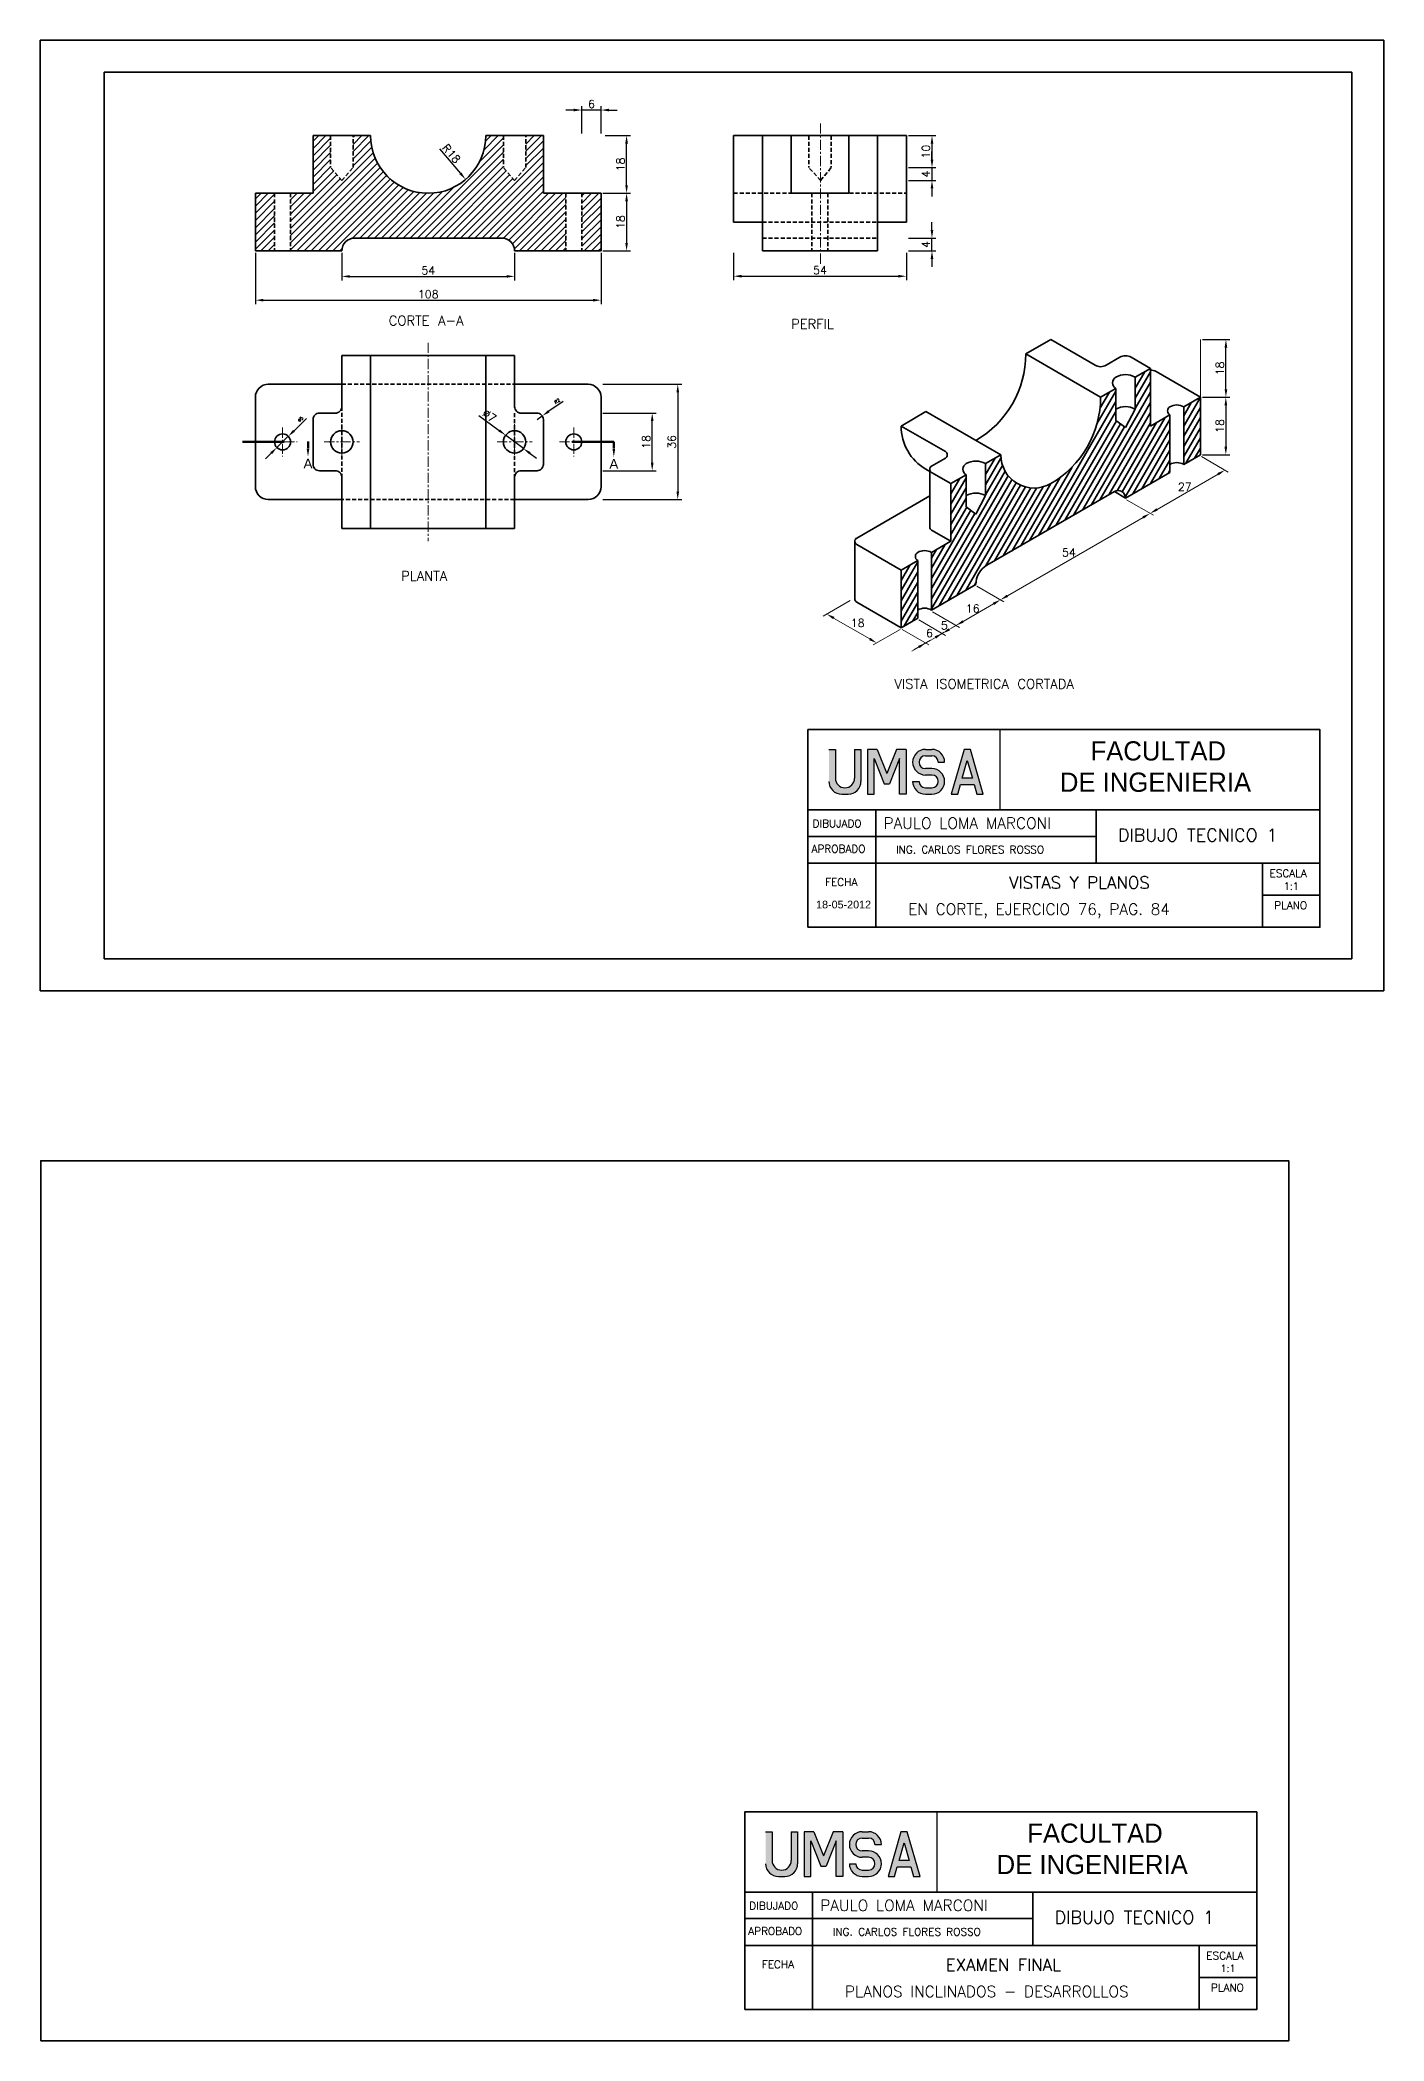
# Model space of a CAD drawing. Header units: millimetres. Extents: x -610 to 6844, y -355 to 774.
# Drawn here: x 3026 to 3446, y -324 to 301 of the extents above; entities that cross this region are included whole.
import ezdxf

# ---------------------------------------------------------------- set-up
doc = ezdxf.new("R2010")
doc.units = ezdxf.units.MM
doc.header["$LTSCALE"] = 0.1
doc.linetypes.add('CENTER', pattern=[50.8, 31.75, -6.35, 6.35, -6.35])
doc.linetypes.add('DASHED', pattern=[19.05, 12.7, -6.35])
for name, color, linetype, lineweight in [('A2', 2, 'Continuous', 30), ('COTAS', 2, 'Continuous', 9), ('COTAS @ 1', 2, 'Continuous', 9), ('EJES', 1, 'CENTER', 20), ('L2', 4, 'Continuous', 35), ('L3', 210, 'Continuous', 50), ('MARGEN', 5, 'Continuous', 35), ('SEG', 3, 'DASHED', 35), ('T1', 2, 'Continuous', 25), ('TEXT1', 2, 'Continuous', 20), ('TEXT2', 4, 'Continuous', 30)]:
    doc.layers.add(name, color=color, linetype=linetype, lineweight=lineweight)
doc.styles.add('ARIA', font='ARIALUNI.TTF')
doc.styles.add('SIMPLEX', font='simplex.shx')
doc.styles.get("Standard").update_dxf_attribs({"font": 'txt.shx', "height": 1})
doc.styles.add('TEXTO GRUESO', font='ARLRDBD.TTF')
doc.dimstyles.new('Anotativo', dxfattribs={"dimscale": 0, "dimtxt": 2.5, "dimasz": 2.5, "dimexe": 1.25, "dimexo": 0.625, "dimtad": 1, "dimtxsty": 'Standard', "dimcen": 2.5, "dimadec": 0, "dimazin": 0, "dimtfac": 1, "dimtmove": 0, "dimatfit": 3, "dimfxl": 0, "dimarcsym": 0})

# ---------------------------------------------------------------- blocks, each defined once
blk = doc.blocks.new('*D21')
at = {"layer": 'COTAS', "color": 0, "lineweight": -2, "transparency": 16777216}
for p, q in [((3120.24, 234.14), (3120.24, 225.54)), ((3174.24, 234.14), (3174.24, 225.54)), ((3122.74, 226.79), (3171.74, 226.79))]:
    blk.add_line(p, q, dxfattribs=at)
at = {"layer": 'COTAS', "color": 0, "transparency": 16777216}
for points in [[(3122.74, 227.21), (3122.74, 226.37), (3120.24, 226.79)], [(3171.74, 227.21), (3171.74, 226.37), (3174.24, 226.79)]]:
    blk.add_solid(points, dxfattribs=at)
at = {"layer": 'Defpoints', "color": 0, "transparency": 16777216}
for p in [(3120.24, 234.77), (3174.24, 234.77), (3174.24, 226.79)]:
    blk.add_point(p, dxfattribs=at)
at = {"layer": 'COTAS', "color": 0, "transparency": 16777216, "insert": (3147.24, 228.67), "char_height": 2.5, "attachment_point": 5}
blk.add_mtext('54', dxfattribs=at)
blk = doc.blocks.new('*D22')
at = {"layer": 'COTAS', "color": 0, "lineweight": -2, "transparency": 16777216}
for p, q in [((3093.24, 234.14), (3093.24, 218.11)), ((3201.24, 234.14), (3201.24, 218.11)), ((3095.74, 219.36), (3198.74, 219.36))]:
    blk.add_line(p, q, dxfattribs=at)
at = {"layer": 'COTAS', "color": 0, "transparency": 16777216}
for points in [[(3095.74, 219.78), (3095.74, 218.94), (3093.24, 219.36)], [(3198.74, 219.78), (3198.74, 218.94), (3201.24, 219.36)]]:
    blk.add_solid(points, dxfattribs=at)
at = {"layer": 'Defpoints', "color": 0, "transparency": 16777216}
for p in [(3093.24, 234.77), (3201.24, 234.77), (3201.24, 219.36)]:
    blk.add_point(p, dxfattribs=at)
at = {"layer": 'COTAS', "color": 0, "transparency": 16777216, "insert": (3147.24, 221.24), "char_height": 2.5, "attachment_point": 5}
blk.add_mtext('108', dxfattribs=at)
blk = doc.blocks.new('*D23')
at = {"layer": 'COTAS', "color": 0, "lineweight": -2, "transparency": 16777216}
for p, q in [((3201.86, 252.77), (3210.48, 252.77)), ((3209.23, 250.27), (3209.23, 237.27)), ((3201.86, 234.77), (3210.48, 234.77))]:
    blk.add_line(p, q, dxfattribs=at)
at = {"layer": 'COTAS', "color": 0, "transparency": 16777216}
for points in [[(3208.81, 250.27), (3209.65, 250.27), (3209.23, 252.77)], [(3208.81, 237.27), (3209.65, 237.27), (3209.23, 234.77)]]:
    blk.add_solid(points, dxfattribs=at)
at = {"layer": 'Defpoints', "color": 0, "transparency": 16777216}
for p in [(3201.24, 252.77), (3201.24, 234.77), (3209.23, 234.77)]:
    blk.add_point(p, dxfattribs=at)
at = {"layer": 'COTAS', "color": 0, "transparency": 16777216, "insert": (3207.35, 243.77), "char_height": 2.5, "attachment_point": 5, "rotation": 90}
blk.add_mtext('18', dxfattribs=at)
blk = doc.blocks.new('*D24')
at = {"layer": 'COTAS', "color": 0, "lineweight": -2, "transparency": 16777216}
for p, q in [((3202.49, 270.77), (3210.48, 270.77)), ((3209.23, 255.27), (3209.23, 268.27)), ((3201.86, 252.77), (3210.48, 252.77))]:
    blk.add_line(p, q, dxfattribs=at)
at = {"layer": 'COTAS', "color": 0, "transparency": 16777216}
for points in [[(3208.81, 268.27), (3209.65, 268.27), (3209.23, 270.77)], [(3208.81, 255.27), (3209.65, 255.27), (3209.23, 252.77)]]:
    blk.add_solid(points, dxfattribs=at)
at = {"layer": 'Defpoints', "color": 0, "transparency": 16777216}
for p in [(3201.86, 270.77), (3209.23, 270.77), (3201.24, 252.77)]:
    blk.add_point(p, dxfattribs=at)
at = {"layer": 'COTAS', "color": 0, "transparency": 16777216, "insert": (3207.35, 261.77), "char_height": 2.5, "attachment_point": 5, "rotation": 90}
blk.add_mtext('18', dxfattribs=at)
blk = doc.blocks.new('*D25')
at = {"layer": 'COTAS', "color": 0, "lineweight": -2, "transparency": 16777216}
for p, q in [((3163.07, 183.38), (3169.42, 178.66)), ((3177.05, 172.99), (3171.43, 177.16)), ((3179.05, 171.5), (3181.06, 170))]:
    blk.add_line(p, q, dxfattribs=at)
at = {"layer": 'COTAS', "color": 0, "transparency": 16777216}
for points in [[(3169.67, 178.99), (3169.18, 178.32), (3171.43, 177.16)], [(3179.3, 171.83), (3178.8, 171.16), (3177.05, 172.99)]]:
    blk.add_solid(points, dxfattribs=at)
at = {"layer": 'Defpoints', "color": 0, "transparency": 16777216}
for p in [(3171.43, 177.16), (3177.05, 172.99)]:
    blk.add_point(p, dxfattribs=at)
at = {"layer": 'COTAS', "color": 0, "transparency": 16777216, "insert": (3166.36, 183.27), "char_height": 2.5, "attachment_point": 5, "rotation": 323.36392}
blk.add_mtext('∅7', dxfattribs=at)
blk = doc.blocks.new('*D63')
at = {"layer": 'COTAS', "color": 0, "lineweight": -2, "transparency": 16777216}
for p, q in [((3109.17, 182.37), (3105.31, 178.58)), ((3099.95, 173.32), (3103.52, 176.83)), ((3098.17, 171.57), (3096.39, 169.82))]:
    blk.add_line(p, q, dxfattribs=at)
at = {"layer": 'COTAS', "color": 0, "transparency": 16777216}
for points in [[(3105.01, 178.88), (3105.6, 178.28), (3103.52, 176.83)], [(3097.88, 171.87), (3098.46, 171.28), (3099.95, 173.32)]]:
    blk.add_solid(points, dxfattribs=at)
at = {"layer": 'Defpoints', "color": 0, "transparency": 16777216}
for p in [(3103.52, 176.83), (3099.95, 173.32)]:
    blk.add_point(p, dxfattribs=at)
at = {"layer": 'COTAS', "color": 0, "transparency": 16777216, "insert": (3107.34, 182.16), "char_height": 1, "attachment_point": 5, "rotation": 44.47431}
blk.add_mtext('∅5', dxfattribs=at)
blk = doc.blocks.new('*D26')
at = {"layer": 'COTAS', "color": 0, "lineweight": -2, "transparency": 16777216}
for p, q in [((3201.86, 184.08), (3218.49, 184.08)), ((3217.24, 168.58), (3217.24, 181.58)), ((3201.86, 166.08), (3218.49, 166.08))]:
    blk.add_line(p, q, dxfattribs=at)
at = {"layer": 'COTAS', "color": 0, "transparency": 16777216}
for points in [[(3216.82, 181.58), (3217.66, 181.58), (3217.24, 184.08)], [(3216.82, 168.58), (3217.66, 168.58), (3217.24, 166.08)]]:
    blk.add_solid(points, dxfattribs=at)
at = {"layer": 'Defpoints', "color": 0, "transparency": 16777216}
for p in [(3201.24, 184.08), (3217.24, 184.08), (3201.24, 166.08)]:
    blk.add_point(p, dxfattribs=at)
at = {"layer": 'COTAS', "color": 0, "transparency": 16777216, "insert": (3215.36, 175.08), "char_height": 2.5, "attachment_point": 5, "rotation": 90}
blk.add_mtext('18', dxfattribs=at)
blk = doc.blocks.new('*D27')
at = {"layer": 'COTAS', "color": 0, "lineweight": -2, "transparency": 16777216}
blk.add_line((3150.79, 266.62), (3157.31, 258.99), dxfattribs=at)
at = {"layer": 'COTAS', "color": 0, "transparency": 16777216}
blk.add_solid([(3157.63, 259.26), (3157, 258.72), (3158.94, 257.09)], dxfattribs=at)
at = {"layer": 'Defpoints', "color": 0, "transparency": 16777216}
for p in [(3147.24, 270.77), (3158.94, 257.09)]:
    blk.add_point(p, dxfattribs=at)
at = {"layer": 'COTAS', "color": 0, "transparency": 16777216, "insert": (3154.51, 265.15), "char_height": 2.5, "attachment_point": 5, "rotation": 310.54372}
blk.add_mtext('R18', dxfattribs=at)
blk = doc.blocks.new('*D28')
at = {"layer": 'COTAS', "color": 0, "lineweight": -2, "transparency": 16777216}
for p, q in [((3297.3, 238.77), (3305.92, 238.77)), ((3304.67, 241.27), (3304.67, 243.77)), ((3304.67, 234.77), (3304.67, 238.77)), ((3297.3, 234.77), (3305.92, 234.77)), ((3304.67, 232.27), (3304.67, 229.77))]:
    blk.add_line(p, q, dxfattribs=at)
at = {"layer": 'COTAS', "color": 0, "transparency": 16777216}
for points in [[(3304.25, 241.27), (3305.09, 241.27), (3304.67, 238.77)], [(3304.25, 232.27), (3305.09, 232.27), (3304.67, 234.77)]]:
    blk.add_solid(points, dxfattribs=at)
at = {"layer": 'Defpoints', "color": 0, "transparency": 16777216}
for p in [(3296.67, 238.77), (3304.67, 238.77), (3296.67, 234.77)]:
    blk.add_point(p, dxfattribs=at)
at = {"layer": 'COTAS', "color": 0, "transparency": 16777216, "insert": (3302.79, 236.77), "char_height": 2.5, "attachment_point": 5, "rotation": 90}
blk.add_mtext('4', dxfattribs=at)
blk = doc.blocks.new('*D29')
at = {"layer": 'COTAS', "color": 0, "lineweight": -2, "transparency": 16777216}
for p, q in [((3201.86, 193.08), (3226.47, 193.08)), ((3225.22, 190.58), (3225.22, 159.58)), ((3201.86, 157.08), (3226.47, 157.08))]:
    blk.add_line(p, q, dxfattribs=at)
at = {"layer": 'COTAS', "color": 0, "transparency": 16777216}
for points in [[(3224.81, 190.58), (3225.64, 190.58), (3225.22, 193.08)], [(3224.81, 159.58), (3225.64, 159.58), (3225.22, 157.08)]]:
    blk.add_solid(points, dxfattribs=at)
at = {"layer": 'Defpoints', "color": 0, "transparency": 16777216}
for p in [(3201.24, 193.08), (3201.24, 157.08), (3225.22, 157.08)]:
    blk.add_point(p, dxfattribs=at)
at = {"layer": 'COTAS', "color": 0, "transparency": 16777216, "insert": (3223.35, 175.08), "char_height": 2.5, "attachment_point": 5, "rotation": 90}
blk.add_mtext('36', dxfattribs=at)
blk = doc.blocks.new('*D30')
at = {"layer": 'COTAS', "color": 0, "lineweight": -2, "transparency": 16777216}
for p, q in [((3242.67, 234.14), (3242.67, 225.6)), ((3296.67, 234.14), (3296.67, 225.6)), ((3245.17, 226.85), (3294.17, 226.85))]:
    blk.add_line(p, q, dxfattribs=at)
at = {"layer": 'COTAS', "color": 0, "transparency": 16777216}
for points in [[(3245.17, 227.27), (3245.17, 226.43), (3242.67, 226.85)], [(3294.17, 227.27), (3294.17, 226.43), (3296.67, 226.85)]]:
    blk.add_solid(points, dxfattribs=at)
at = {"layer": 'Defpoints', "color": 0, "transparency": 16777216}
for p in [(3242.67, 234.77), (3296.67, 234.77), (3296.67, 226.85)]:
    blk.add_point(p, dxfattribs=at)
at = {"layer": 'COTAS', "color": 0, "transparency": 16777216, "insert": (3269.67, 228.73), "char_height": 2.5, "attachment_point": 5}
blk.add_mtext('54', dxfattribs=at)
blk = doc.blocks.new('*D31')
at = {"layer": 'COTAS', "color": 0, "lineweight": -2, "transparency": 16777216}
for p, q in [((3297.3, 270.77), (3305.92, 270.77)), ((3304.67, 268.27), (3304.67, 263.27)), ((3297.3, 260.77), (3305.92, 260.77))]:
    blk.add_line(p, q, dxfattribs=at)
at = {"layer": 'COTAS', "color": 0, "transparency": 16777216}
for points in [[(3304.26, 268.27), (3305.09, 268.27), (3304.67, 270.77)], [(3304.26, 263.27), (3305.09, 263.27), (3304.67, 260.77)]]:
    blk.add_solid(points, dxfattribs=at)
at = {"layer": 'Defpoints', "color": 0, "transparency": 16777216}
for p in [(3296.67, 270.77), (3296.67, 260.77), (3304.67, 260.77)]:
    blk.add_point(p, dxfattribs=at)
at = {"layer": 'COTAS', "color": 0, "transparency": 16777216, "insert": (3302.8, 265.77), "char_height": 2.5, "attachment_point": 5, "rotation": 90}
blk.add_mtext('10', dxfattribs=at)
blk = doc.blocks.new('*D32')
at = {"layer": 'COTAS', "color": 0, "lineweight": -2, "transparency": 16777216}
for p, q in [((3304.67, 263.27), (3304.67, 265.77)), ((3297.3, 260.77), (3305.92, 260.77)), ((3297.3, 256.77), (3305.92, 256.77)), ((3304.67, 260.77), (3304.67, 256.77)), ((3304.67, 254.27), (3304.67, 251.77))]:
    blk.add_line(p, q, dxfattribs=at)
at = {"layer": 'COTAS', "color": 0, "transparency": 16777216}
for points in [[(3304.25, 263.27), (3305.09, 263.27), (3304.67, 260.77)], [(3304.25, 254.27), (3305.09, 254.27), (3304.67, 256.77)]]:
    blk.add_solid(points, dxfattribs=at)
at = {"layer": 'Defpoints', "color": 0, "transparency": 16777216}
for p in [(3296.67, 260.77), (3296.67, 256.77), (3304.67, 256.77)]:
    blk.add_point(p, dxfattribs=at)
at = {"layer": 'COTAS', "color": 0, "transparency": 16777216, "insert": (3302.8, 258.77), "char_height": 2.5, "attachment_point": 5, "rotation": 90}
blk.add_mtext('4', dxfattribs=at)
blk = doc.blocks.new('*D33')
at = {"layer": 'COTAS', "color": 0, "lineweight": -2, "transparency": 16777216}
for p, q in [((3192.74, 278.76), (3190.24, 278.76)), ((3195.24, 271.39), (3195.24, 280.01)), ((3201.24, 278.76), (3195.24, 278.76)), ((3201.24, 271.39), (3201.24, 280.01)), ((3203.74, 278.76), (3206.24, 278.76))]:
    blk.add_line(p, q, dxfattribs=at)
at = {"layer": 'COTAS', "color": 0, "transparency": 16777216}
for points in [[(3192.74, 279.18), (3192.74, 278.35), (3195.24, 278.76)], [(3203.74, 279.18), (3203.74, 278.35), (3201.24, 278.76)]]:
    blk.add_solid(points, dxfattribs=at)
at = {"layer": 'Defpoints', "color": 0, "transparency": 16777216}
for p in [(3195.24, 278.76), (3195.24, 270.77), (3201.24, 270.77)]:
    blk.add_point(p, dxfattribs=at)
at = {"layer": 'COTAS', "color": 0, "transparency": 16777216, "insert": (3198.24, 280.64), "char_height": 2.5, "attachment_point": 5}
blk.add_mtext('6', dxfattribs=at)
blk = doc.blocks.new('*D77')
at = {"layer": 'COTAS', "color": 0, "lineweight": -2, "transparency": 16777216}
for p, q in [((3189.38, 187.74), (3184.93, 184.65)), ((3181.24, 182.08), (3182.88, 183.22))]:
    blk.add_line(p, q, dxfattribs=at)
at = {"layer": 'COTAS', "color": 0, "transparency": 16777216}
blk.add_solid([(3184.69, 184.99), (3185.17, 184.31), (3182.88, 183.22)], dxfattribs=at)
at = {"layer": 'Defpoints', "color": 0, "transparency": 16777216}
for p in [(3181.24, 182.08), (3182.88, 183.22)]:
    blk.add_point(p, dxfattribs=at)
at = {"layer": 'COTAS', "color": 0, "transparency": 16777216, "insert": (3187.54, 187.83), "char_height": 1, "attachment_point": 5, "rotation": 34.85294}
blk.add_mtext('R2', dxfattribs=at)
blk = doc.blocks.new('*D34')
at = {"layer": 'COTAS', "color": 0, "lineweight": -2, "transparency": 16777216}
for p, q in [((3389.16, 189.05), (3397.75, 189.05)), ((3396.5, 186.55), (3396.5, 173.55)), ((3389.16, 171.05), (3397.75, 171.05))]:
    blk.add_line(p, q, dxfattribs=at)
at = {"layer": 'COTAS', "color": 0, "transparency": 16777216}
for points in [[(3396.08, 186.55), (3396.91, 186.55), (3396.5, 189.05)], [(3396.08, 173.55), (3396.91, 173.55), (3396.5, 171.05)]]:
    blk.add_solid(points, dxfattribs=at)
at = {"layer": 'Defpoints', "color": 0, "transparency": 16777216}
for p in [(3388.53, 189.05), (3388.53, 171.05), (3396.5, 171.05)]:
    blk.add_point(p, dxfattribs=at)
at = {"layer": 'COTAS', "color": 0, "transparency": 16777216, "insert": (3394.62, 180.05), "char_height": 2.5, "attachment_point": 5, "rotation": 90}
blk.add_mtext('18', dxfattribs=at)
blk = doc.blocks.new('*D35')
at = {"layer": 'COTAS', "color": 0, "lineweight": -2, "transparency": 16777216}
for p, q in [((3389.16, 207.05), (3397.78, 207.05)), ((3396.53, 191.55), (3396.53, 204.55)), ((3389.16, 189.05), (3397.78, 189.05))]:
    blk.add_line(p, q, dxfattribs=at)
at = {"layer": 'COTAS', "color": 0, "transparency": 16777216}
for points in [[(3396.11, 204.55), (3396.95, 204.55), (3396.53, 207.05)], [(3396.11, 191.55), (3396.95, 191.55), (3396.53, 189.05)]]:
    blk.add_solid(points, dxfattribs=at)
at = {"layer": 'Defpoints', "color": 0, "transparency": 16777216}
for p in [(3388.53, 207.05), (3396.53, 207.05), (3388.53, 189.05)]:
    blk.add_point(p, dxfattribs=at)
at = {"layer": 'COTAS', "color": 0, "transparency": 16777216, "insert": (3394.65, 198.05), "char_height": 2.5, "attachment_point": 5, "rotation": 90}
blk.add_mtext('18', dxfattribs=at)

msp = doc.modelspace()

# ---------------------------------------------------------------- hatches: boundary and pattern name
at = {"layer": 'L2'}
h = msp.add_hatch(dxfattribs=at)
h.set_pattern_fill('ANSI31', color=256, scale=0.5, style=0)
h.paths.add_polyline_path([(3190.239, 252.766), (3183.239, 252.766), (3183.239, 270.766), (3177.739, 270.766), (3177.739, 260.766), (3174.239, 256.766), (3170.739, 260.766), (3170.739, 270.766), (3165.239, 270.766, -1), (3129.239, 270.766), (3123.739, 270.766), (3123.739, 260.766), (3120.239, 256.766), (3116.739, 260.766), (3116.739, 270.766), (3111.239, 270.766), (3111.239, 252.766), (3104.239, 252.766), (3104.239, 234.766), (3120.239, 234.766, -0.4142136), (3124.239, 238.766), (3170.239, 238.766, -0.4142136), (3174.239, 234.766), (3190.239, 234.766)])
h.paths.add_polyline_path([(3201.239, 252.766), (3195.239, 252.766), (3195.239, 234.766), (3201.239, 234.766)])
h.paths.add_polyline_path([(3099.239, 252.766), (3093.239, 252.766), (3093.239, 234.766), (3099.239, 234.766)])
h = msp.add_hatch(dxfattribs=at)
h.set_pattern_fill('ANSI31', color=256, scale=0.5, angle=15, style=0)
h.paths.add_polyline_path([(3361.687, 159.549, -0.5773503), (3365.151, 157.549), (3379.007, 165.549), (3379.007, 183.549), (3372.945, 180.049), (3372.945, 198.049), (3368.182, 195.299), (3368.182, 185.299), (3365.151, 179.549), (3362.12, 181.799), (3362.12, 191.799), (3357.356, 189.049, -0.2679492), (3341.768, 162.049, -0.5773503), (3326.18, 171.049), (3321.416, 168.299), (3321.416, 158.299), (3318.385, 152.549), (3315.354, 154.799), (3315.354, 164.799), (3310.591, 162.049), (3310.591, 144.049), (3304.529, 140.549), (3304.529, 122.549), (3318.385, 130.549, -0.2679492), (3321.849, 136.549)])
h.paths.add_polyline_path([(3388.533, 189.049), (3383.337, 186.049), (3383.337, 168.049), (3388.533, 171.049)])
h.paths.add_polyline_path([(3300.199, 138.049), (3295.003, 135.049), (3295.003, 117.049), (3300.199, 120.049)])
at = {"layer": 'TEXT2'}
h = msp.add_hatch(color=256, dxfattribs=at)
edge = h.paths.add_edge_path()
edge.add_arc((3277.47, 70.022), 3, 180, 360)
edge.add_line((3280.47, 70.022), (3280.47, 79.022))
edge.add_line((3280.47, 79.022), (3282.47, 79.022))
edge.add_line((3282.47, 79.022), (3282.47, 69.022))
edge.add_arc((3278.47, 69.022), 4, 270, 360, ccw=False)
edge.add_line((3278.47, 65.022), (3276.47, 65.022))
edge.add_arc((3276.47, 69.022), 4, 180, 270, ccw=False)
edge.add_line((3272.47, 69.022), (3272.47, 79.022))
edge.add_line((3272.47, 79.022), (3274.47, 79.022))
edge.add_line((3274.47, 79.022), (3274.47, 70.022))
for points in [[(3289.694, 68.28), (3291.408, 68.28), (3294.551, 76.137), (3294.551, 65.022), (3296.551, 65.022), (3296.551, 79.022), (3293.551, 79.022), (3290.551, 71.522), (3287.551, 79.022), (3284.551, 79.022), (3284.551, 65.022), (3286.551, 65.022), (3286.551, 76.137)], [(3269.917, -269.841), (3271.631, -269.841), (3274.774, -261.983), (3274.774, -273.098), (3276.774, -273.098), (3276.774, -259.098), (3273.774, -259.098), (3270.774, -266.598), (3267.774, -259.098), (3264.774, -259.098), (3264.774, -273.098), (3266.774, -273.098), (3266.774, -261.983)]]:
    msp.add_hatch(color=256, dxfattribs=at).paths.add_polyline_path(points)
h = msp.add_hatch(color=256, dxfattribs=at)
edge = h.paths.add_edge_path()
edge.add_line((3302.633, 79.022), (3304.633, 79.022))
edge.add_arc((3304.633, 75.022), 4, 0, 90, ccw=False)
edge.add_line((3308.633, 75.022), (3306.633, 75.022))
edge.add_arc((3304.633, 75.022), 2, 0, 90)
edge.add_line((3304.633, 77.022), (3302.633, 77.022))
edge.add_arc((3302.633, 75.022), 2, 90, 270)
edge.add_line((3302.633, 73.022), (3304.633, 73.022))
edge.add_arc((3304.633, 69.022), 4, -90, 90, ccw=False)
edge.add_line((3304.633, 65.022), (3302.633, 65.022))
edge.add_arc((3302.633, 69.022), 4, 180, 270, ccw=False)
edge.add_line((3298.633, 69.022), (3300.633, 69.022))
edge.add_arc((3302.633, 69.022), 2, 180, 270)
edge.add_line((3302.633, 67.022), (3304.633, 67.022))
edge.add_arc((3304.633, 69.022), 2, 270, 450)
edge.add_line((3304.633, 71.022), (3302.633, 71.022))
edge.add_arc((3302.633, 75.022), 4, 90, 270, ccw=False)
h = msp.add_hatch(color=256, dxfattribs=at)
h.paths.add_polyline_path([(3317.285, 70.022), (3314.143, 70.022), (3315.714, 75.522)], flags=16)
h.paths.add_polyline_path([(3313.571, 68.022), (3317.857, 68.022), (3318.714, 65.022), (3320.714, 65.022), (3316.714, 79.022), (3314.714, 79.022), (3310.714, 65.022), (3312.714, 65.022)])
h = msp.add_hatch(color=256, dxfattribs=at)
edge = h.paths.add_edge_path()
edge.add_arc((3257.693, -268.098), 3, 180, 360)
edge.add_line((3260.693, -268.098), (3260.693, -259.098))
edge.add_line((3260.693, -259.098), (3262.693, -259.098))
edge.add_line((3262.693, -259.098), (3262.693, -269.098))
edge.add_arc((3258.693, -269.098), 4, 270, 360, ccw=False)
edge.add_line((3258.693, -273.098), (3256.693, -273.098))
edge.add_arc((3256.693, -269.098), 4, 180, 270, ccw=False)
edge.add_line((3252.693, -269.098), (3252.693, -259.098))
edge.add_line((3252.693, -259.098), (3254.693, -259.098))
edge.add_line((3254.693, -259.098), (3254.693, -268.098))
h = msp.add_hatch(color=256, dxfattribs=at)
edge = h.paths.add_edge_path()
edge.add_line((3282.856, -259.098), (3284.856, -259.098))
edge.add_arc((3284.856, -263.098), 4, 0, 90, ccw=False)
edge.add_line((3288.856, -263.098), (3286.856, -263.098))
edge.add_arc((3284.856, -263.098), 2, 0, 90)
edge.add_line((3284.856, -261.098), (3282.856, -261.098))
edge.add_arc((3282.856, -263.098), 2, 90, 270)
edge.add_line((3282.856, -265.098), (3284.856, -265.098))
edge.add_arc((3284.856, -269.098), 4, -90, 90, ccw=False)
edge.add_line((3284.856, -273.098), (3282.856, -273.098))
edge.add_arc((3282.856, -269.098), 4, 180, 270, ccw=False)
edge.add_line((3278.856, -269.098), (3280.856, -269.098))
edge.add_arc((3282.856, -269.098), 2, 180, 270)
edge.add_line((3282.856, -271.098), (3284.856, -271.098))
edge.add_arc((3284.856, -269.098), 2, 270, 450)
edge.add_line((3284.856, -267.098), (3282.856, -267.098))
edge.add_arc((3282.856, -263.098), 4, 90, 270, ccw=False)
h = msp.add_hatch(color=256, dxfattribs=at)
h.paths.add_polyline_path([(3297.508, -268.098), (3294.366, -268.098), (3295.937, -262.598)], flags=16)
h.paths.add_polyline_path([(3293.794, -270.098), (3298.08, -270.098), (3298.937, -273.098), (3300.937, -273.098), (3296.937, -259.098), (3294.937, -259.098), (3290.937, -273.098), (3292.937, -273.098)])

# ---------------------------------------------------------------- linework, layer by layer
at = {"layer": 'COTAS'}
for p, q in [((3388.533, 189.049), (3388.533, 207.049)), ((3388.846, 170.508), (3397.26, 165.65)), ((3375.003, 154), (3394.056, 165)), ((3365.463, 157.008), (3373.877, 152.15)), ((3328.238, 127), (3370.673, 151.5)), ((3279.102, 125.508), (3270.696, 120.655)), ((3318.698, 130.008), (3327.112, 125.15)), ((3285.202, 113.53), (3273.943, 120.03)), ((3300.511, 119.508), (3308.925, 114.65)), ((3304.841, 122.008), (3313.256, 117.15)), ((3314.381, 119), (3323.908, 124.5)), ((3294.69, 116.508), (3286.284, 111.655)), ((3295.315, 116.508), (3303.729, 111.65)), ((3299.003, 110.121), (3304.199, 113.121)), ((3305.721, 114), (3303.556, 112.75)), ((3306.364, 114.371), (3308.529, 115.621)), ((3307.886, 115.25), (3312.216, 117.75)), ((3310.694, 116.871), (3312.859, 118.121)), ((3300.525, 111), (3298.36, 109.75))]:
    msp.add_line(p, q, dxfattribs=at)
for points in [[(3393.847, 165.361), (3394.264, 164.639), (3396.221, 166.25)], [(3370.465, 151.861), (3370.881, 151.139), (3372.838, 152.75)], [(3374.795, 154.361), (3375.212, 153.639), (3372.838, 152.75)], [(3323.699, 124.861), (3324.116, 124.139), (3326.073, 125.75)], [(3328.03, 127.361), (3328.446, 126.639), (3326.073, 125.75)], [(3274.174, 120.418), (3273.758, 119.696), (3271.801, 121.307)], [(3314.173, 119.361), (3314.59, 118.639), (3312.216, 117.75)], [(3285.41, 113.89), (3284.993, 113.169), (3287.367, 112.28)], [(3305.513, 114.361), (3305.93, 113.639), (3307.886, 115.25)], [(3309.843, 116.861), (3310.26, 116.139), (3307.886, 115.25)], [(3300.317, 111.361), (3300.733, 110.639), (3302.69, 112.25)]]:
    msp.add_solid(points, dxfattribs=at)
at = {"layer": 'EJES'}
for p, q in [((3269.88, 230.766), (3269.88, 274.766)), ((3147.239, 206.076), (3147.239, 144.076)), ((3097.239, 175.076), (3106.239, 175.076)), ((3101.739, 179.576), (3101.739, 170.576)), ((3114.739, 175.076), (3125.739, 175.076)), ((3120.239, 180.576), (3120.239, 169.576)), ((3168.739, 175.076), (3179.739, 175.076)), ((3174.239, 180.576), (3174.239, 169.576)), ((3188.239, 175.076), (3197.239, 175.076)), ((3192.739, 179.576), (3192.739, 170.576))]:
    msp.add_line(p, q, dxfattribs=at)
at = {"layer": 'L2'}
for p, q in [((3445.925, 300.639), (3025.925, 300.639)), ((3025.925, 300.639), (3025.925, 3.639)), ((3445.925, 3.639), (3445.925, 300.639)), ((3435.925, 290.639), (3045.925, 290.639)), ((3045.925, 290.639), (3045.925, 13.639)), ((3435.925, 13.639), (3435.925, 290.639)), ((3129.239, 270.766), (3111.239, 270.766)), ((3111.239, 270.766), (3111.239, 252.766)), ((3165.239, 270.766), (3183.239, 270.766)), ((3183.239, 270.766), (3183.239, 252.766)), ((3242.673, 243.766), (3242.673, 270.766)), ((3242.673, 270.766), (3296.673, 270.766)), ((3251.673, 270.766), (3251.673, 234.766)), ((3260.673, 270.766), (3260.673, 252.766)), ((3278.673, 270.766), (3278.673, 252.766)), ((3287.673, 270.766), (3287.673, 234.766)), ((3296.673, 270.766), (3296.673, 243.766)), ((3093.239, 234.766), (3093.239, 252.766)), ((3093.239, 252.766), (3099.239, 252.766)), ((3099.239, 252.766), (3104.239, 252.766)), ((3104.239, 252.766), (3111.239, 252.766)), ((3195.239, 252.766), (3183.239, 252.766)), ((3201.239, 252.766), (3195.239, 252.766)), ((3201.239, 234.766), (3201.239, 252.766)), ((3260.673, 252.766), (3278.673, 252.766)), ((3124.239, 238.766), (3170.239, 238.766)), ((3242.673, 243.766), (3251.673, 243.766)), ((3296.673, 243.766), (3287.673, 243.766)), ((3093.239, 234.766), (3120.239, 234.766)), ((3201.239, 234.766), (3174.239, 234.766)), ((3251.673, 234.766), (3287.673, 234.766)), ((3341.768, 207.049), (3333.974, 202.549)), ((3355.624, 199.049), (3341.768, 207.049)), ((3174.239, 202.076), (3120.239, 202.076)), ((3120.239, 202.076), (3120.239, 186.076)), ((3129.239, 202.076), (3129.239, 148.076)), ((3165.239, 202.076), (3165.239, 148.076)), ((3174.239, 202.076), (3174.239, 186.076)), ((3357.356, 189.049), (3333.974, 202.549)), ((3363.419, 201.549), (3359.088, 199.049)), ((3372.945, 198.049), (3366.883, 201.549)), ((3368.182, 195.299), (3372.945, 198.049)), ((3368.182, 195.299), (3368.182, 185.299)), ((3372.945, 198.049), (3372.945, 180.049)), ((3388.533, 189.049), (3374.677, 197.049)), ((3093.239, 189.076), (3093.239, 161.076)), ((3120.239, 193.076), (3097.239, 193.076)), ((3174.239, 193.076), (3197.239, 193.076)), ((3201.239, 175.076), (3201.239, 189.076)), ((3357.356, 189.049), (3362.12, 191.799)), ((3362.12, 191.799), (3362.12, 181.799)), ((3383.337, 186.049), (3388.533, 189.049)), ((3388.533, 171.049), (3388.533, 189.049)), ((3111.239, 175.076), (3111.239, 182.076)), ((3113.239, 184.076), (3118.239, 184.076)), ((3181.239, 184.076), (3176.239, 184.076)), ((3183.239, 175.076), (3183.239, 182.076)), ((3295.003, 180.049), (3302.797, 184.549)), ((3326.18, 171.049), (3302.797, 184.549)), ((3365.151, 179.549), (3362.12, 181.799)), ((3365.151, 179.549), (3368.182, 185.299)), ((3379.007, 183.549), (3372.945, 180.049)), ((3379.007, 183.549), (3379.007, 165.549)), ((3383.337, 168.049), (3383.337, 186.049)), ((3111.239, 175.076), (3111.239, 168.076)), ((3183.239, 175.076), (3183.239, 168.076)), ((3201.239, 161.076), (3201.239, 175.076)), ((3308.859, 172.049), (3295.003, 180.049)), ((3304.529, 167.549), (3308.859, 170.049)), ((3321.416, 168.299), (3326.18, 171.049)), ((3383.337, 168.049), (3388.533, 171.049)), ((3113.239, 166.076), (3118.239, 166.076)), ((3120.239, 148.076), (3120.239, 164.076)), ((3174.239, 148.076), (3174.239, 164.076)), ((3181.239, 166.076), (3176.239, 166.076)), ((3302.797, 166.549), (3303.952, 165.882)), ((3303.952, 148.549), (3303.952, 166.549)), ((3310.591, 162.049), (3304.529, 165.549)), ((3315.354, 164.799), (3310.591, 162.049)), ((3315.354, 164.799), (3315.354, 154.799)), ((3321.416, 168.299), (3321.416, 158.299)), ((3365.151, 157.549), (3379.007, 165.549)), ((3097.239, 157.076), (3120.239, 157.076)), ((3174.239, 157.076), (3197.239, 157.076)), ((3281.146, 145.049), (3303.952, 158.216)), ((3310.591, 162.049), (3310.591, 144.049)), ((3318.385, 152.549), (3321.416, 158.299)), ((3321.849, 136.549), (3361.687, 159.549)), ((3365.151, 157.549), (3361.687, 159.549)), ((3318.385, 152.549), (3315.354, 154.799)), ((3120.239, 148.076), (3174.239, 148.076)), ((3280.569, 126.049), (3280.569, 144.049)), ((3310.591, 144.049), (3304.529, 147.549)), ((3304.529, 140.549), (3310.591, 144.049)), ((3295.003, 135.049), (3281.146, 143.049)), ((3295.003, 135.049), (3300.199, 138.049)), ((3300.199, 138.049), (3300.199, 120.049)), ((3304.529, 140.549), (3304.529, 122.549)), ((3295.003, 135.049), (3295.003, 117.049)), ((3295.003, 117.049), (3281.146, 125.049)), ((3304.529, 122.549), (3318.385, 130.549)), ((3318.385, 130.549), (3318.385, 130.549)), ((3300.199, 120.049), (3295.003, 117.049)), ((3045.925, 13.639), (3435.925, 13.639)), ((3025.925, 3.639), (3445.925, 3.639))]:
    msp.add_line(p, q, dxfattribs=at)
for points in [[(3124.239, 238.766, 0.4142136), (3120.239, 234.766, 1)], [(3174.239, 234.766, 0.4142136), (3170.239, 238.766, 1)], [(3318.385, 175.549, 0.2679492), (3333.974, 202.549)], [(3366.883, 201.549, 0.2679492), (3363.419, 201.549, 3.2879906)], [(3355.624, 199.049, 0.2679492), (3359.088, 199.049, -0.5773503)], [(3368.182, 195.299, 0.2679492), (3362.12, 195.299, 0.5773503), (3362.12, 191.799, -0.4330834)], [(3374.677, 197.049, 0.1316525), (3372.945, 197.513, 0.1316525)], [(3097.239, 193.076, 0.4142136), (3093.239, 189.076, 1)], [(3201.239, 189.076, 0.4142136), (3197.239, 193.076, 1.5665359)], [(3326.18, 171.049, 0.5773503), (3341.768, 162.049, 0.2679492), (3357.356, 189.049, -1.7320508)], [(3113.239, 184.076, 0.4142136), (3111.239, 182.076, 1)], [(3118.239, 184.076, 0.4142136), (3120.239, 186.076, 1.7320508)], [(3174.239, 186.076, 0.4142136), (3176.239, 184.076, -0.2679492)], [(3183.239, 182.076, 0.4142136), (3181.239, 184.076, 1.7703111)], [(3368.182, 185.299, 0.2679492), (3362.12, 185.299)], [(3383.337, 186.049, 0.2679492), (3379.007, 186.049, 0.5773503), (3379.007, 183.549, 0.1634236)], [(3295.003, 180.049, 0.2679492), (3302.797, 166.549, 0.2679492)], [(3308.859, 170.049, 0.5773503), (3308.859, 172.049, 3.1085837)], [(3321.416, 168.299, 0.2679492), (3315.354, 168.299, 0.5773503), (3315.354, 164.799, -0.4330834)], [(3111.239, 168.076, 0.4142136), (3113.239, 166.076, 1.6604099)], [(3120.239, 164.076, 0.4142136), (3118.239, 166.076, 7.248097)], [(3176.239, 166.076, 0.4142136), (3174.239, 164.076, 1.4990699)], [(3181.239, 166.076, 0.4142136), (3183.239, 168.076, -1.6680267)], [(3304.529, 167.549, 0.5773503), (3304.529, 165.549, 0.5773503)], [(3383.337, 168.049, 0.2679492), (3379.007, 168.049)], [(3093.239, 161.076, 0.4142136), (3097.239, 157.076, 0.8191385)], [(3197.239, 157.076, 0.4142136), (3201.239, 161.076, 1.7320508)], [(3321.416, 158.299, 0.2679492), (3315.354, 158.299)], [(3365.151, 157.549, 0.5773503), (3361.687, 159.549, 0.5773503)], [(3281.146, 145.049, 0.5773503), (3281.146, 143.049, 1.7320508)], [(3303.952, 148.549, 0.2679492), (3304.529, 147.549)], [(3304.529, 140.549, 0.2679492), (3300.199, 140.549, 0.5773503), (3300.199, 138.049, 0.1634236)], [(3321.849, 136.549, 0.2679492), (3318.385, 130.549, 1)], [(3280.569, 126.049, 0.2679492), (3281.146, 125.049)], [(3304.529, 122.549, 0.2679492), (3300.199, 122.549)]]:
    msp.add_lwpolyline(points, format="xyb", dxfattribs=at)
for centre, radius in [((3101.739, 175.076), 2.5), ((3120.239, 175.076), 3.5), ((3174.239, 175.076), 3.5), ((3192.739, 175.076), 2.5)]:
    msp.add_circle(centre, radius, dxfattribs=at)
msp.add_arc((3147.239, 270.766), 18, 180, 0, dxfattribs=at)
at = {"layer": 'L3'}
for p, q in [((3093.239, 175.076), (3089.239, 175.076)), ((3102.239, 175.076), (3093.239, 175.076)), ((3109.717, 175.172), (3109.717, 173.172)), ((3192.239, 175.076), (3201.239, 175.076)), ((3201.239, 175.076), (3205.239, 175.076)), ((3205.239, 175.076), (3205.239, 173.076))]:
    msp.add_line(p, q, dxfattribs=at)
for points in [[(3109.253, 172.949), (3110.086, 172.949), (3109.67, 170.449)], [(3204.829, 172.845), (3205.662, 172.845), (3205.245, 170.345)]]:
    msp.add_solid(points, dxfattribs=at)
at = {"layer": 'MARGEN'}
for p, q in [((3265.912, 60.153), (3355.933, 60.153)), ((3265.912, 60.095), (3425.912, 60.095)), ((3287.131, 60.153), (3287.131, 23.453)), ((3355.933, 60.153), (3355.933, 43.453)), ((3265.912, 51.853), (3355.933, 51.853)), ((3265.912, 43.453), (3425.912, 43.453)), ((3407.912, 43.453), (3407.912, 23.453)), ((3407.912, 33.453), (3425.912, 33.453)), ((3246.135, -277.967), (3336.156, -277.967)), ((3246.135, -278.026), (3406.135, -278.026)), ((3267.354, -277.967), (3267.354, -314.667)), ((3336.156, -277.967), (3336.156, -294.667)), ((3246.135, -286.267), (3336.156, -286.267)), ((3246.135, -294.667), (3406.135, -294.667)), ((3388.135, -294.667), (3388.135, -314.667)), ((3388.135, -304.667), (3406.135, -304.667))]:
    msp.add_line(p, q, dxfattribs=at)
for points in [[(3265.912, 23.453), (3425.912, 23.453), (3425.912, 85.212), (3265.912, 85.212)], [(3026.148, -324.481), (3416.148, -324.481), (3416.148, -49.481), (3026.148, -49.481)], [(3246.135, -314.667), (3406.135, -314.667), (3406.135, -252.909), (3246.135, -252.909)]]:
    msp.add_lwpolyline(points, close=True, dxfattribs=at)
at = {"layer": 'SEG'}
for p, q in [((3116.739, 270.766), (3116.739, 260.766)), ((3123.739, 260.766), (3123.739, 270.766)), ((3170.739, 270.766), (3170.739, 260.766)), ((3177.739, 260.766), (3177.739, 270.766)), ((3266.173, 270.766), (3266.173, 260.766)), ((3273.173, 270.766), (3273.173, 260.766)), ((3120.239, 256.766), (3116.739, 260.766)), ((3120.239, 256.766), (3123.739, 260.766)), ((3174.239, 256.766), (3170.739, 260.766)), ((3174.239, 256.766), (3177.739, 260.766)), ((3269.88, 256.766), (3266.173, 260.766)), ((3269.88, 256.766), (3273.173, 260.766)), ((3099.239, 252.766), (3099.239, 234.766)), ((3104.239, 252.766), (3104.239, 234.766)), ((3190.239, 252.766), (3190.239, 234.766)), ((3195.239, 252.766), (3195.239, 234.766)), ((3242.673, 252.766), (3296.673, 252.766)), ((3267.173, 252.766), (3267.173, 234.766)), ((3272.173, 252.766), (3272.173, 234.766)), ((3251.673, 243.766), (3287.673, 243.766)), ((3251.673, 238.766), (3287.673, 238.766)), ((3120.239, 193.076), (3174.239, 193.076)), ((3120.239, 186.076), (3120.239, 164.076)), ((3174.239, 184.076), (3174.239, 164.076)), ((3174.239, 157.076), (3120.239, 157.076))]:
    msp.add_line(p, q, dxfattribs=at)
at = {"layer": 'TEXT2'}
for p, q in [((3325.912, 85.095), (3325.912, 60.095)), ((3272.47, 79.022), (3274.47, 79.022)), ((3274.47, 79.022), (3274.47, 70.022)), ((3280.47, 79.022), (3282.47, 79.022)), ((3280.47, 79.022), (3280.47, 70.022)), ((3282.47, 79.022), (3282.47, 69.022)), ((3284.551, 79.022), (3284.551, 65.022)), ((3287.551, 79.022), (3284.551, 79.022)), ((3286.551, 65.022), (3286.551, 76.137)), ((3286.551, 76.137), (3289.694, 68.28)), ((3287.551, 79.022), (3290.551, 71.522)), ((3293.551, 79.022), (3290.551, 71.522)), ((3294.551, 76.137), (3291.408, 68.28)), ((3296.551, 79.022), (3293.551, 79.022)), ((3294.551, 65.022), (3294.551, 76.137)), ((3296.551, 79.022), (3296.551, 65.022)), ((3302.633, 79.022), (3304.633, 79.022)), ((3302.633, 77.022), (3304.633, 77.022)), ((3306.633, 75.022), (3308.633, 75.022)), ((3314.143, 70.022), (3315.714, 75.522)), ((3315.714, 75.522), (3317.285, 70.022)), ((3298.633, 69.022), (3300.633, 69.022)), ((3304.633, 73.022), (3302.633, 73.022)), ((3304.633, 71.022), (3302.633, 71.022)), ((3317.285, 70.022), (3314.143, 70.022)), ((3276.47, 65.022), (3278.47, 65.022)), ((3284.551, 65.022), (3286.551, 65.022)), ((3289.694, 68.28), (3291.408, 68.28)), ((3296.551, 65.022), (3294.551, 65.022)), ((3302.633, 67.022), (3304.633, 67.022)), ((3302.633, 65.022), (3304.633, 65.022)), ((3312.714, 65.022), (3313.571, 68.022)), ((3313.571, 68.022), (3317.857, 68.022)), ((3317.857, 68.022), (3318.714, 65.022)), ((3318.714, 65.022), (3320.714, 65.022)), ((3306.135, -253.026), (3306.135, -278.026)), ((3252.693, -259.098), (3254.693, -259.098)), ((3254.693, -259.098), (3254.693, -268.098)), ((3260.693, -259.098), (3262.693, -259.098)), ((3260.693, -259.098), (3260.693, -268.098)), ((3262.693, -259.098), (3262.693, -269.098)), ((3264.774, -259.098), (3264.774, -273.098)), ((3267.774, -259.098), (3264.774, -259.098)), ((3266.774, -273.098), (3266.774, -261.983)), ((3266.774, -261.983), (3269.917, -269.841)), ((3267.774, -259.098), (3270.774, -266.598)), ((3273.774, -259.098), (3270.774, -266.598)), ((3274.774, -261.983), (3271.631, -269.841)), ((3276.774, -259.098), (3273.774, -259.098)), ((3274.774, -273.098), (3274.774, -261.983)), ((3276.774, -259.098), (3276.774, -273.098)), ((3282.856, -259.098), (3284.856, -259.098)), ((3282.856, -261.098), (3284.856, -261.098)), ((3284.856, -265.098), (3282.856, -265.098)), ((3284.856, -267.098), (3282.856, -267.098)), ((3286.856, -263.098), (3288.856, -263.098)), ((3294.366, -268.098), (3295.937, -262.598)), ((3297.508, -268.098), (3294.366, -268.098)), ((3295.937, -262.598), (3297.508, -268.098)), ((3256.693, -273.098), (3258.693, -273.098)), ((3264.774, -273.098), (3266.774, -273.098)), ((3269.917, -269.841), (3271.631, -269.841)), ((3276.774, -273.098), (3274.774, -273.098)), ((3278.856, -269.098), (3280.856, -269.098)), ((3282.856, -271.098), (3284.856, -271.098)), ((3282.856, -273.098), (3284.856, -273.098)), ((3292.937, -273.098), (3293.794, -270.098)), ((3293.794, -270.098), (3298.08, -270.098)), ((3298.08, -270.098), (3298.937, -273.098)), ((3298.937, -273.098), (3300.937, -273.098))]:
    msp.add_line(p, q, dxfattribs=at)
for points in [[(3320.714, 65.022), (3316.714, 79.022), (3314.714, 79.022), (3310.714, 65.022), (3312.714, 65.022)], [(3300.937, -273.098), (3296.937, -259.098), (3294.937, -259.098), (3290.937, -273.098), (3292.937, -273.098)]]:
    msp.add_lwpolyline(points, dxfattribs=at)
for centre, radius, start, end in [((3302.633, 75.022), 4, 90, 270), ((3302.633, 75.022), 2, 90, 270), ((3304.633, 75.022), 4, 0, 90), ((3304.633, 75.022), 2, 0, 90), ((3276.47, 69.022), 4, 180, 270), ((3277.47, 70.022), 3, 180, 0), ((3278.47, 69.022), 4, 270, 0), ((3302.633, 69.022), 4, 180, 270), ((3302.633, 69.022), 2, 180, 270), ((3304.633, 69.022), 4, 270, 90), ((3304.633, 69.022), 2, 270, 90), ((3282.856, -263.098), 4, 90, 270), ((3282.856, -263.098), 2, 90, 270), ((3284.856, -263.098), 4, 0, 90), ((3284.856, -263.098), 2, 0, 90), ((3257.693, -268.098), 3, 180, 0), ((3284.856, -269.098), 4, 270, 90), ((3284.856, -269.098), 2, 270, 90), ((3256.693, -269.098), 4, 180, 270), ((3258.693, -269.098), 4, 270, 0), ((3282.856, -269.098), 4, 180, 270), ((3282.856, -269.098), 2, 180, 270)]:
    msp.add_arc(centre, radius, start, end, dxfattribs=at)

# ---------------------------------------------------------------- texts
at = {"layer": 'A2', "style": 'SIMPLEX'}
for s, height, p in [('VISTAS Y PLANOS', 3.8, (3328.735, 35.519)), ('EN CORTE, EJERCICIO 76, PAG. 84', 3.5, (3297.259, 27.345)), ('EXAMEN FINAL', 3.8, (3308.958, -302.602)), ('PLANOS INCLINADOS - DESARROLLOS', 3.5, (3277.482, -310.776))]:
    msp.add_text(s, height=height, dxfattribs=at).set_placement(p)
at = {"layer": 'COTAS', "char_height": 2.5, "attachment_point": 5}
for s, insert in [('27', (3383.66, 161.03)), ('54', (3347.471, 140.548)), ('18', (3281.444, 118.545)), ('5', (3308.526, 117.769)), ('16', (3317.373, 123.025)), ('6', (3303.884, 115.362))]:
    msp.add_mtext(s, dxfattribs=dict(at, insert=insert))
at = {"layer": 'L2', "linetype": 'ByBlock', "char_height": 3, "attachment_point": 1}
for s, insert, width in [('CORTE A-A', (3134.911, 214.488), 29.1388), ('PERFIL', (3260.67, 213.444), 51.08286), ('PLANTA', (3138.759, 134.716), 51.08286), ('VISTA ISOMETRICA CORTADA', (3292.966, 100.988), 72.6072)]:
    msp.add_mtext(s, dxfattribs=dict(at, insert=insert, width=width))
at = {"layer": 'L2', "insert": (3268.467, 31.753), "char_height": 2.4, "width": 11.65285, "attachment_point": 1, "style": 'ARIA'}
msp.add_mtext('18-05-2012', dxfattribs=at)
at = {"layer": 'L3', "style": 'ARIA'}
for p in [(3108.275, 166.827), (3203.851, 166.723)]:
    msp.add_text('A', height=3, dxfattribs=at).set_placement(p)
at = {"layer": 'T1', "char_height": 3.5, "attachment_point": 1, "style": 'SIMPLEX'}
for insert in [(3287.131, 57.75), (3267.354, -280.371)]:
    msp.add_mtext_dynamic_manual_height_columns(' PAULO LOMA MARCONI', width=68.80213, gutter_width=17.5, heights=[0], dxfattribs=dict(at, insert=insert))
at = {"layer": 'TEXT1', "style": 'SIMPLEX'}
for s, height, p in [('DIBUJADO', 2.4, (3267.348, 54.667)), ('APROBADO', 2.4, (3267.034, 46.759)), ('ING. CARLOS FLORES ROSSO', 2.4, (3293.441, 46.534)), ('FECHA', 2.4, (3271.274, 36.37)), ('ESCALA', 2.4, (3410.163, 39.115)), ('PLANO', 2.4, (3411.636, 29.103)), ('1:1', 2.2, (3414.603, 35.197)), ('DIBUJADO', 2.4, (3247.571, -283.453)), ('APROBADO', 2.4, (3247.257, -291.362)), ('ING. CARLOS FLORES ROSSO', 2.4, (3273.664, -291.587)), ('FECHA', 2.4, (3251.497, -301.751)), ('ESCALA', 2.4, (3390.386, -299.006)), ('1:1', 2.2, (3394.826, -302.924)), ('PLANO', 2.4, (3391.859, -309.017))]:
    msp.add_text(s, height=height, dxfattribs=at).set_placement(p)
at = {"layer": 'TEXT2'}
for s, height, style, p in [('FACULTAD', 6, 'TEXTO GRUESO', (3354.215, 75.556)), ('DE INGENIERIA', 6, 'TEXTO GRUESO', (3344.645, 65.774)), ('DIBUJO TECNICO 1', 4, 'SIMPLEX', (3362.745, 50.255)), ('FACULTAD', 6, 'TEXTO GRUESO', (3334.438, -262.565)), ('DE INGENIERIA', 6, 'TEXTO GRUESO', (3324.868, -272.347)), ('DIBUJO TECNICO 1', 4, 'SIMPLEX', (3342.968, -287.866))]:
    msp.add_text(s, height=height, dxfattribs=dict(at, style=style)).set_placement(p)

# ---------------------------------------------------------------- dimensions: what is measured, and where the dimension line sits
at = {"layer": 'COTAS @ 1'}
for base, p1, p2, picture, middle in [((3195.239, 278.764), (3201.239, 270.766), (3195.239, 270.766), '*D33', (3198.239, 280.639)), ((3201.239, 219.361), (3093.239, 234.766), (3201.239, 234.766), '*D22', (3147.239, 221.236)), ((3174.239, 226.79), (3120.239, 234.766), (3174.239, 234.766), '*D21', (3147.239, 228.665)), ((3296.673, 226.851), (3242.673, 234.766), (3296.673, 234.766), '*D30', (3269.673, 228.726))]:
    dim = msp.add_linear_dim(base=base, p1=p1, p2=p2, dimstyle='Anotativo', override={"dimscale": 1, "dimtix": 0, "dimtofl": 1, "dimtmove": 0, "dimatfit": 3}, dxfattribs=at)
    dim.commit()
    dim.dimension.update_dxf_attribs({"geometry": picture, "text_midpoint": middle})
dim = msp.add_radius_dim(center=(3147.239, 270.766), mpoint=(3158.939, 257.088), dimstyle='Anotativo', override={"dimscale": 1, "dimtix": 0, "dimtofl": 1, "dimtmove": 0, "dimatfit": 3}, dxfattribs=at)
dim.commit()
dim.dimension.update_dxf_attribs({"geometry": '*D27', "text_midpoint": (3153.089, 263.927), "dimtype": 132})
for base, p1, p2, override, picture, middle in [((3209.229, 270.766), (3201.239, 252.766), (3201.864, 270.766), {"dimscale": 1, "dimtix": 0, "dimtofl": 1, "dimtmove": 1, "dimatfit": 3}, '*D24', (3207.354, 261.766)), ((3304.672, 260.766), (3296.673, 270.766), (3296.673, 260.766), {"dimscale": 1, "dimtix": 0, "dimtofl": 1, "dimtmove": 0, "dimatfit": 3}, '*D31', (3302.797, 265.766)), ((3304.67, 256.766), (3296.673, 260.766), (3296.673, 256.766), {"dimscale": 1, "dimtix": 0, "dimtofl": 1, "dimtmove": 0, "dimatfit": 3}, '*D32', (3302.795, 258.766)), ((3209.229, 234.766), (3201.239, 252.766), (3201.239, 234.766), {"dimscale": 1, "dimtix": 0, "dimtofl": 1, "dimtmove": 0, "dimatfit": 3}, '*D23', (3207.354, 243.766)), ((3304.67, 238.766), (3296.673, 234.766), (3296.673, 238.766), {"dimscale": 1, "dimtix": 0, "dimtofl": 1, "dimtmove": 0, "dimatfit": 3}, '*D28', (3302.795, 236.766)), ((3396.529, 207.049), (3388.533, 189.049), (3388.533, 207.049), {"dimscale": 1, "dimtix": 0, "dimtofl": 1, "dimtmove": 0, "dimatfit": 3}, '*D35', (3394.654, 198.049)), ((3225.224, 157.076), (3201.239, 193.076), (3201.239, 157.076), {"dimscale": 1, "dimtix": 0, "dimtofl": 1, "dimtmove": 0, "dimatfit": 3}, '*D29', (3223.349, 175.076)), ((3396.495, 171.049), (3388.533, 189.049), (3388.533, 171.049), {"dimscale": 1, "dimtix": 0, "dimtofl": 1, "dimtmove": 0, "dimatfit": 3}, '*D34', (3394.62, 180.049))]:
    dim = msp.add_linear_dim(base=base, p1=p1, p2=p2, angle=90, dimstyle='Anotativo', override=override, dxfattribs=at)
    dim.commit()
    dim.dimension.update_dxf_attribs({"geometry": picture, "text_midpoint": middle})
dim = msp.add_radius_dim(center=(3181.239, 182.076), mpoint=(3182.88, 183.219), dimstyle='Anotativo', override={"dimscale": 1, "dimtix": 0, "dimtofl": 1, "dimtmove": 0, "dimatfit": 3}, dxfattribs=at)
dim.commit()
dim.dimension.update_dxf_attribs({"geometry": '*D77', "text_midpoint": (3187.537, 187.833)})
for p1, p2, picture, middle in [((3099.955, 173.325), (3103.522, 176.828), '*D63', (3107.343, 182.155)), ((3177.047, 172.988), (3171.43, 177.165), '*D25', (3166.363, 183.269))]:
    dim = msp.add_diameter_dim_2p(p1=p1, p2=p2, dimstyle='Anotativo', override={"dimscale": 1, "dimtix": 0, "dimtofl": 1, "dimtmove": 0, "dimatfit": 3}, dxfattribs=at)
    dim.commit()
    dim.dimension.update_dxf_attribs({"geometry": picture, "text_midpoint": middle})
dim = msp.add_linear_dim(base=(3217.239, 184.076), p1=(3201.239, 166.076), p2=(3201.239, 184.076), angle=90, dimstyle='Anotativo', override={"dimscale": 1, "dimtix": 0, "dimtofl": 1, "dimtmove": 0, "dimatfit": 3}, dxfattribs=at)
dim.commit()
dim.dimension.update_dxf_attribs({"geometry": '*D26', "text_midpoint": (3217.239, 175.076), "dimtype": 128})

doc.saveas('drawing.dxf')
